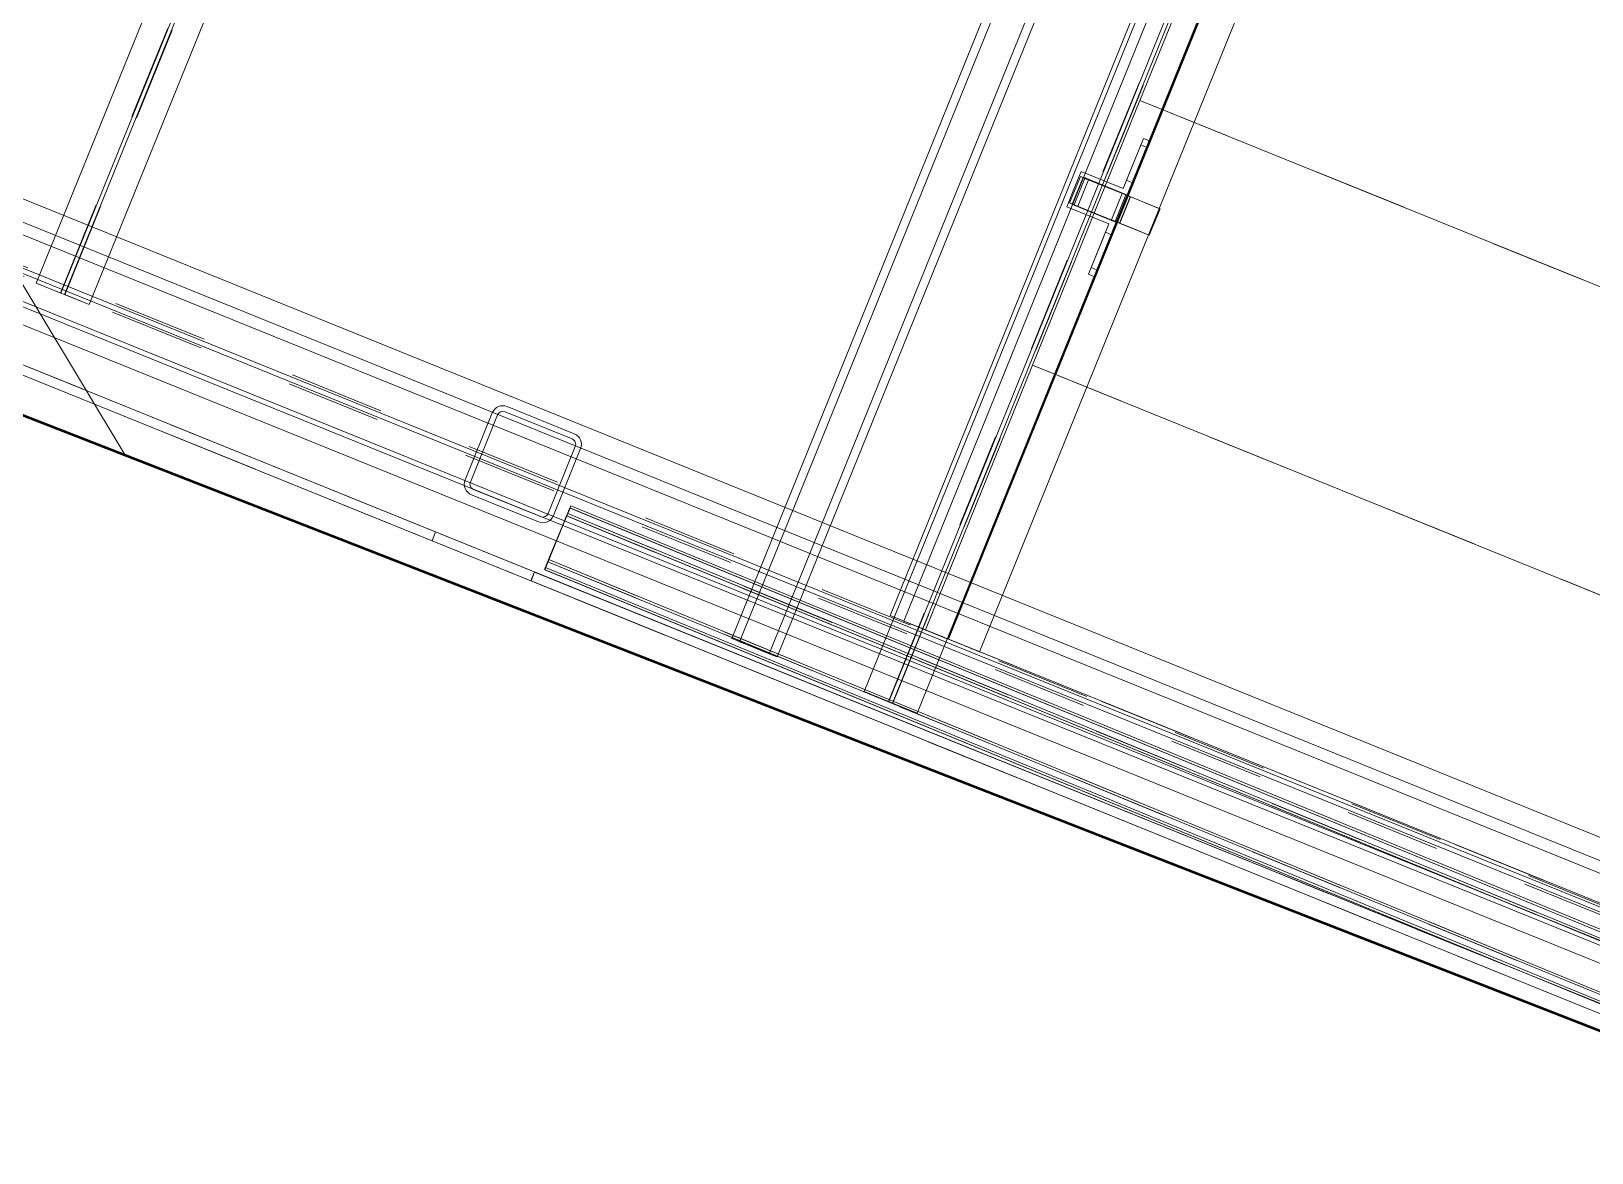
# Model space of a CAD drawing. Header units: metres. Extents: x -207 to 246, y -187 to 169.
# Drawn here: x -28.812 to -27.174, y -47.613 to -46.435 of the extents above; entities that cross this region are included whole.
import ezdxf

# ---------------------------------------------------------------- set-up
doc = ezdxf.new("R2010")
doc.units = ezdxf.units.M
for name, pattern in [('Elevado', [0.003969, 0.002381, -0.001587]), ('Oculto', [0.007144, 0.004763, -0.002381]), ('Overhead', [0.003969, 0.002381, -0.001587])]:
    doc.linetypes.add(name, pattern=pattern)
for name, color, linetype, lineweight in [('A-DETL-GENF', 7, 'Continuous', 9), ('A-DETL-MEDM', 7, 'Continuous', 9), ('A-DOOR', 7, 'Continuous', 9), ('A-FLOR-HRAL', 7, 'Continuous', 9), ('A-GLAZ', 7, 'Continuous', 9), ('A-ROOF', 7, 'Continuous', 9), ('edificios', 7, 'Continuous', 50), ('EQUIPOS PIS', 7, 'Continuous', 9), ('I-WALL', 7, 'Continuous', 9), ('S-BEAM', 7, 'Continuous', 9), ('S-COLS', 7, 'Continuous', 9), ('S-STRS', 7, 'Continuous', 9)]:
    doc.layers.add(name, color=color, linetype=linetype, lineweight=lineweight)
doc.layers.add('PR10-ARQ-PL-001-Emplazamiento-C-1_dwg', color=7, linetype='Continuous', lineweight=9, true_color=0x767676)

# ---------------------------------------------------------------- blocks, each defined once
blk = doc.blocks.new('MT-T estructural - MT100X6_0-2095929-PLANTA SUPERFICIES')
at = {"layer": 'S-BEAM'}
for p, q in [((-5.9815, 0.03), (5.9815, 0.03)), ((-5.9815, 0.03), (5.9815, 0.03)), ((5.9815, 0.0068), (5.9815, 0.03)), ((5.9815, 0.03), (5.9815, -0.03)), ((5.9815, 0.002), (-5.9815, 0.002)), ((-5.9815, 0.002), (5.9815, 0.002)), ((5.9815, 0.0068), (5.9815, 0.002)), ((5.9815, -0.002), (5.9815, 0.002)), ((-5.9815, -0.002), (5.9815, -0.002)), ((-5.9815, -0.002), (5.9815, -0.002)), ((5.9815, -0.002), (5.9815, -0.0068)), ((5.9815, -0.03), (5.9815, -0.0068)), ((5.9815, -0.03), (-5.9815, -0.03)), ((-5.9815, -0.03), (5.9815, -0.03))]:
    blk.add_line(p, q, dxfattribs=at)
at = {"layer": 'S-BEAM', "linetype": 'Oculto'}
for p, q in [((5.9815, 0.0025), (-5.9815, 0.0025)), ((5.9815, -0.0025), (-5.9815, -0.0025))]:
    blk.add_line(p, q, dxfattribs=at)
blk = doc.blocks.new('MT-T estructural - MT100X6_0-2140425-PLANTA SUPERFICIES')
at = {"layer": 'S-BEAM'}
for p, q in [((-6.008, 0.03), (5.99, 0.03)), ((-6.008, 0.03), (5.99, 0.03)), ((5.99, 0.0068), (5.99, 0.03)), ((5.99, 0.03), (5.99, -0.03)), ((5.99, 0.002), (-6.008, 0.002)), ((-6.008, 0.002), (5.99, 0.002)), ((5.99, 0.0068), (5.99, 0.002)), ((5.99, -0.002), (5.99, 0.002)), ((-6.008, -0.002), (5.99, -0.002)), ((-6.008, -0.002), (5.99, -0.002)), ((5.99, -0.002), (5.99, -0.0068)), ((5.99, -0.03), (5.99, -0.0068)), ((5.99, -0.03), (-6.008, -0.03)), ((-6.008, -0.03), (5.99, -0.03))]:
    blk.add_line(p, q, dxfattribs=at)
at = {"layer": 'S-BEAM', "linetype": 'Oculto'}
for p, q in [((5.99, 0.0025), (-6.008, 0.0025)), ((5.99, -0.0025), (-6.008, -0.0025))]:
    blk.add_line(p, q, dxfattribs=at)
blk = doc.blocks.new('UC-Perfil universal - 120x070x50UC-2123569-PLANTA SUPERFICIES')
at = {"layer": 'S-BEAM'}
for p, q in [((-2.44, 0.035), (-2.44, -0.035)), ((-2.44, -0.035), (-2.44, 0.035)), ((-2.44, 0.035), (-2.44, 0.0075)), ((-2.44, 0.0075), (-2.44, 0.035)), ((2.439, 0.035), (-2.44, 0.035)), ((-2.44, 0.035), (2.439, 0.035)), ((-2.44, 0.035), (2.439, 0.035)), ((-2.44, 0.035), (2.439, 0.035)), ((2.439, 0.035), (2.439, 0.0075)), ((2.439, 0.0075), (2.439, 0.035)), ((2.439, 0.035), (2.439, -0.035)), ((2.439, -0.035), (2.439, 0.035)), ((-2.44, 0.0025), (-2.44, 0.0075)), ((-2.44, 0.0025), (-2.44, 0.0075)), ((-2.44, 0.0025), (2.439, 0.0025)), ((2.439, 0.0075), (2.439, 0.0025)), ((2.439, 0.0075), (2.439, 0.0025)), ((2.439, -0.0025), (-2.44, -0.0025)), ((-2.44, -0.0075), (-2.44, -0.0025)), ((-2.44, -0.0075), (-2.44, -0.0025)), ((-2.44, -0.035), (-2.44, -0.0075)), ((-2.44, -0.0075), (-2.44, -0.035)), ((2.439, -0.0025), (2.439, -0.0075)), ((2.439, -0.0025), (2.439, -0.0075)), ((2.439, -0.035), (2.439, -0.0075)), ((2.439, -0.0075), (2.439, -0.035)), ((-2.44, -0.035), (2.439, -0.035)), ((-2.44, -0.035), (2.439, -0.035)), ((-2.44, -0.035), (2.439, -0.035)), ((-2.44, -0.035), (2.439, -0.035))]:
    blk.add_line(p, q, dxfattribs=at)
at = {"layer": 'S-BEAM', "linetype": 'Oculto'}
for p, q in [((2.439, 0.00495), (-2.44, 0.00495)), ((2.439, -0.00495), (-2.44, -0.00495))]:
    blk.add_line(p, q, dxfattribs=at)
blk = doc.blocks.new('SQR - Barras cuadradas con bordes redondeados - SQR 100x100-2138660-PLANTA SUPERFICIES')
at = {"layer": 'S-BEAM'}
for p, q in [((2.444, 0.05), (-2.397, 0.05)), ((-2.397, 0.05), (-2.397, 0.0436)), ((-2.397, 0.05), (-2.397, 0.0436)), ((2.444, 0.0436), (2.444, 0.05)), ((2.444, 0.0436), (2.444, 0.05)), ((-2.397, -0.0436), (-2.397, 0.0436)), ((-2.397, 0.0436), (-2.397, -0.0436)), ((2.444, -0.0436), (2.444, 0.0436)), ((2.444, 0.0436), (2.444, -0.0436)), ((-2.397, -0.0436), (-2.397, -0.05)), ((-2.397, -0.0436), (-2.397, -0.05)), ((2.444, -0.05), (2.444, -0.0436)), ((2.444, -0.05), (2.444, -0.0436)), ((-2.397, -0.05), (2.444, -0.05))]:
    blk.add_line(p, q, dxfattribs=at)
blk = doc.blocks.new('SQR - Barras cuadradas con bordes redondeados - SQR 100x100-2139714-PLANTA SUPERFICIES')
at = {"layer": 'S-BEAM'}
for p, q in [((-29.1491, -46.5091), (-29.1818, -46.59)), ((-29.1142, -46.5164), (-29.1444, -46.5041)), ((-26.9588, -47.3894), (-29.1142, -46.5164)), ((-29.1471, -46.604), (-29.1144, -46.5232)), ((-29.182, -46.5968), (-29.1517, -46.6091)), ((-29.1517, -46.6091), (-26.9964, -47.4821)), ((-27.0265, -47.463), (-26.9937, -47.3821)), ((-26.9891, -47.3771), (-26.9588, -47.3894)), ((-26.959, -47.3962), (-26.9917, -47.477)), ((-26.9964, -47.4821), (-27.0266, -47.4698))]:
    blk.add_line(p, q, dxfattribs=at)
for centre, start_param, end_param in [((-29.1468, -46.51), 0, 1.570796), ((-29.1166, -46.5223), 4.712389, 6.283185), ((-29.1796, -46.5909), 1.570796, 3.141593), ((-29.1493, -46.6031), 3.141593, 4.712389), ((-26.9915, -47.383), 0, 1.570796), ((-26.9612, -47.3953), 4.712389, 6.283185), ((-27.0242, -47.4639), 1.570796, 3.141593), ((-26.994, -47.4761), 3.141593, 4.712389)]:
    blk.add_ellipse(centre, major_axis=(0.0024, 0.00593), ratio=0.374545, start_param=start_param, end_param=end_param, dxfattribs=at)
blk = doc.blocks.new('M_Door-Opening - 1900 x 2800 mm-2140832-PLANTA SUPERFICIES')
at = {"layer": 'A-DETL-GENF', "linetype": 'Overhead'}
for p, q in [((0.9418, 0.005), (-0.9582, 0.005)), ((-0.9582, -0.005), (0.9418, -0.005))]:
    blk.add_line(p, q, dxfattribs=at)
at = {"layer": 'A-DETL-MEDM'}
for p, q in [((-0.9582, 0.005), (-0.9582, -0.005)), ((0.9418, -0.005), (0.9418, 0.005))]:
    blk.add_line(p, q, dxfattribs=at)
blk = doc.blocks.new('FCA_N_Columna de acero - 100 x 100 mm-2141050-PLANTA SUPERFICIES')
at = {"layer": 'S-COLS'}
for p, q in [((-0.038, 0.05), (0.038, 0.05)), ((-0.038, 0.05), (0.038, 0.05)), ((-0.05, -0.038), (-0.05, 0.038)), ((-0.05, -0.038), (-0.05, 0.038)), ((-0.044, 0.038), (-0.044, -0.038)), ((-0.044, 0.038), (-0.044, -0.038)), ((0.038, 0.044), (-0.038, 0.044)), ((0.038, 0.044), (-0.038, 0.044)), ((0.044, -0.038), (0.044, 0.038)), ((0.044, -0.038), (0.044, 0.038)), ((0.05, 0.038), (0.05, -0.038)), ((0.05, 0.038), (0.05, -0.038)), ((-0.038, -0.044), (0.038, -0.044)), ((-0.038, -0.044), (0.038, -0.044)), ((0.038, -0.05), (-0.038, -0.05)), ((0.038, -0.05), (-0.038, -0.05))]:
    blk.add_line(p, q, dxfattribs=at)
for centre, radius, start, end in [((-0.038, 0.038), 0.012, 90, 180), ((-0.038, 0.038), 0.012, 90, 180), ((0.038, 0.038), 0.012, 360, 90), ((0.038, 0.038), 0.012, 360, 90), ((-0.038, 0.038), 0.006, 90, 180), ((-0.038, 0.038), 0.006, 90, 180), ((0.038, 0.038), 0.006, 360, 90), ((0.038, 0.038), 0.006, 360, 90), ((-0.038, -0.038), 0.012, 180, 270), ((-0.038, -0.038), 0.012, 180, 270), ((-0.038, -0.038), 0.006, 180, 270), ((-0.038, -0.038), 0.006, 180, 270), ((0.038, -0.038), 0.012, 270, 360), ((0.038, -0.038), 0.006, 270, 360), ((0.038, -0.038), 0.012, 270, 360), ((0.038, -0.038), 0.006, 270, 360)]:
    blk.add_arc(centre, radius, start, end, dxfattribs=at)
blk = doc.blocks.new('Ventana-Hueco cuadrado - 1350 x 0900mm-2142439-PLANTA SUPERFICIES')
at = {"layer": 'A-GLAZ'}
for p, q in [((-0.6832, -0.005), (-0.6832, 0.005)), ((0.6668, 0.005), (0.6668, -0.005))]:
    blk.add_line(p, q, dxfattribs=at)
at = {"layer": 'A-GLAZ', "linetype": 'Elevado'}
for p, q in [((-0.6832, 0.005), (0.6668, 0.005)), ((0.6668, -0.005), (-0.6832, -0.005))]:
    blk.add_line(p, q, dxfattribs=at)
blk = doc.blocks.new('Railing - Industrial-Railing_Baluster-Side-Mounted-2147863-PLANTA SUPERFICIES')
at = {"layer": 'A-FLOR-HRAL'}
for p, q in [((-0.007, 0.077), (-0.007, 0.02)), ((0, 0.077), (-0.007, 0.077)), ((-0.007, 0.077), (0, 0.077)), ((-0.007, 0.02), (-0.007, 0.077)), ((0, 0.0695), (-0.007, 0.0695)), ((-0.007, 0.063), (-0.007, 0.0695)), ((0, 0.0155), (0, 0.077)), ((0, 0.077), (0, 0.0155)), ((0, 0.0695), (0, 0.063)), ((-0.007, 0.036), (-0.007, 0.063)), ((-0.007, 0.063), (-0.007, 0.036)), ((0, 0.036), (0, 0.063)), ((0, 0.063), (0, 0.036)), ((-0.007, 0.0295), (-0.007, 0.036)), ((0, 0.036), (0, 0.0295)), ((-0.007, 0.02), (-0.0545, 0.02)), ((-0.0545, 0.02), (-0.0545, 0)), ((-0.0545, 0), (-0.0545, 0.02)), ((-0.0545, 0.02), (-0.007, 0.02)), ((-0.007, 0.0295), (0, 0.0295)), ((-0.0503, 0.015), (-0.0533, 0.015)), ((-0.0533, 0.015), (-0.0508, 0.015)), ((-0.0533, 0.015), (-0.0533, -0.015)), ((-0.0533, 0.015), (-0.0533, -0.015)), ((-0.0489, 0.015), (-0.0508, 0.015)), ((0.0002, 0.015), (-0.0503, 0.015)), ((-0.0503, 0.015), (-0.0503, -0.015)), ((-0.0503, 0.015), (-0.0503, -0.015)), ((-0.05, 0), (-0.05, 0.0155)), ((-0.05, 0.0155), (0, 0.0155)), ((0, 0.0155), (-0.05, 0.0155)), ((-0.05, 0.0155), (-0.05, 0)), ((0, 0.015), (-0.05, 0.015)), ((-0.05, 0.015), (-0.05, -0.015)), ((-0.05, -0.015), (-0.05, 0.015)), ((-0.05, 0.015), (0, 0.015)), ((-0.0489, 0.015), (-0.0444, 0.015)), ((-0.0482, 0.015), (-0.0482, -0.015)), ((-0.0482, 0.015), (-0.0472, 0.015)), ((-0.0443, 0.015), (-0.0481, 0.015)), ((-0.0472, 0.015), (-0.0028, 0.015)), ((-0.0441, 0.015), (-0.0444, 0.015)), ((-0.0441, 0.015), (-0.0443, 0.015)), ((-0.0441, -0.015), (-0.0441, 0.015)), ((-0.0059, 0.015), (-0.0059, -0.015)), ((-0.0057, 0.015), (-0.0059, 0.015)), ((-0.0056, 0.015), (-0.0059, 0.015)), ((-0.0019, 0.015), (-0.0057, 0.015)), ((-0.0056, 0.015), (-0.0011, 0.015)), ((-0.0028, 0.015), (-0.0018, 0.015)), ((-0.0018, -0.015), (-0.0018, 0.015)), ((0.0008, 0.015), (-0.0011, 0.015)), ((0, 0.015), (0, -0.015)), ((0.0035, 0.015), (0, 0.015)), ((0.0019, 0.015), (0, 0.015)), ((0, 0.015), (0, -0.015)), ((0, -0.015), (0, 0.015)), ((0, 0.015), (0, -0.015)), ((0.0032, 0.015), (0.0002, 0.015)), ((0.0002, 0.015), (0.0002, -0.015)), ((0.0002, 0.015), (0.0002, -0.015)), ((0.0008, 0.015), (0.0032, 0.015)), ((0.0019, 0.015), (0.035, 0.015)), ((0.0032, 0.015), (0.0032, -0.015)), ((0.0032, 0.015), (0.0032, -0.015)), ((0.0185, 0.015), (0.0035, 0.015)), ((0.0035, 0.015), (0.0035, -0.015)), ((0.0035, 0.015), (0.0035, -0.015)), ((0.0369, 0.015), (0.0185, 0.015)), ((0.0369, 0.015), (0.035, 0.015)), ((0.0369, -0.015), (0.0369, 0.015)), ((0.0369, -0.015), (0.0369, 0.015)), ((-0.0545, 0), (-0.0545, -0.02)), ((-0.0545, -0.02), (-0.0545, 0)), ((-0.0508, -0.015), (-0.0533, -0.015)), ((-0.0533, -0.015), (-0.0503, -0.015)), ((-0.0508, -0.015), (-0.0489, -0.015)), ((-0.0503, -0.015), (0.0002, -0.015)), ((-0.05, -0.0155), (-0.05, 0)), ((-0.05, 0), (-0.05, -0.0155)), ((-0.05, -0.015), (0, -0.015)), ((0, -0.015), (-0.05, -0.015)), ((0, -0.0155), (-0.05, -0.0155)), ((-0.05, -0.0155), (0, -0.0155)), ((-0.0444, -0.015), (-0.0489, -0.015)), ((-0.0472, -0.015), (-0.0482, -0.015)), ((-0.0481, -0.015), (-0.0443, -0.015)), ((-0.0028, -0.015), (-0.0472, -0.015)), ((-0.0444, -0.015), (-0.0441, -0.015)), ((-0.0443, -0.015), (-0.0441, -0.015)), ((-0.0059, -0.015), (-0.0056, -0.015)), ((-0.0059, -0.015), (-0.0057, -0.015)), ((-0.0057, -0.015), (-0.0019, -0.015)), ((-0.0011, -0.015), (-0.0056, -0.015)), ((-0.0018, -0.015), (-0.0028, -0.015)), ((-0.0011, -0.015), (0.0008, -0.015)), ((0, -0.015), (0.0019, -0.015)), ((0, -0.015), (0.0035, -0.015)), ((0, -0.077), (0, -0.0155)), ((0, -0.0155), (0, -0.077)), ((0.0002, -0.015), (0.0032, -0.015)), ((0.0032, -0.015), (0.0008, -0.015)), ((0.035, -0.015), (0.0019, -0.015)), ((0.0035, -0.015), (0.0185, -0.015)), ((0.0185, -0.015), (0.0369, -0.015)), ((0.035, -0.015), (0.0369, -0.015)), ((-0.0545, -0.02), (-0.007, -0.02)), ((-0.007, -0.02), (-0.0545, -0.02)), ((-0.007, -0.02), (-0.007, -0.077)), ((-0.007, -0.077), (-0.007, -0.02)), ((0, -0.0295), (-0.007, -0.0295)), ((-0.007, -0.036), (-0.007, -0.0295)), ((0, -0.0295), (0, -0.036)), ((-0.007, -0.036), (-0.007, -0.063)), ((-0.007, -0.063), (-0.007, -0.036)), ((0, -0.063), (0, -0.036)), ((0, -0.036), (0, -0.063)), ((-0.007, -0.0695), (-0.007, -0.063)), ((0, -0.063), (0, -0.0695)), ((-0.007, -0.0695), (0, -0.0695)), ((-0.007, -0.077), (0, -0.077)), ((0, -0.077), (-0.007, -0.077))]:
    blk.add_line(p, q, dxfattribs=at)
blk = doc.blocks.new('Railing - Railing-2147813-PLANTA SUPERFICIES')
at = {"extrusion": (0, 0, -1), "zscale": -1, "rotation": 202.0500000000005}
blk.add_blockref('Railing - Industrial-Railing_Baluster-Side-Mounted-2147863-PLANTA SUPERFICIES', (27.6671, -46.6211), dxfattribs=at)
blk = doc.blocks.new('Top Rail Type - Top Rail_Internal_-2147841-PLANTA SUPERFICIES')
at = {"layer": 'A-FLOR-HRAL'}
for p, q in [((-26.4323, -43.4394), (-27.8964, -47.0542)), ((-27.8501, -47.073), (-26.386, -43.4582))]:
    blk.add_line(p, q, dxfattribs=at)
at = {"layer": 'A-FLOR-HRAL', "flags": 128}
for points in [[(-27.8501, -47.073), (-27.8509, -47.0726), (-27.8532, -47.0717), (-27.8569, -47.0702), (-27.8617, -47.0683), (-27.8673, -47.066), (-27.8733, -47.0636), (-27.8793, -47.0611), (-27.8848, -47.0589), (-27.8896, -47.0569), (-27.8933, -47.0554), (-27.8956, -47.0545), (-27.8964, -47.0542)], [(-27.8964, -47.0542), (-27.8956, -47.0545), (-27.8933, -47.0554), (-27.8896, -47.0569), (-27.8848, -47.0589), (-27.8793, -47.0611), (-27.8733, -47.0636), (-27.8673, -47.066), (-27.8617, -47.0683), (-27.8569, -47.0702), (-27.8532, -47.0717), (-27.8509, -47.0726), (-27.8501, -47.073)]]:
    blk.add_lwpolyline(points, dxfattribs=at)
blk = doc.blocks.new('Top Rail Type - Top Rail_Internal_-V89-PLANTA SUPERFICIES')
at = {"layer": 'A-FLOR-HRAL'}
for p, q in [((-27.8964, -47.0542), (-26.4323, -43.4394)), ((-27.8501, -47.073), (-26.386, -43.4582)), ((-27.8964, -47.0542), (-27.8501, -47.073))]:
    blk.add_line(p, q, dxfattribs=at)
blk = doc.blocks.new('Handrail Type - Handrail_Internal_-2147852-PLANTA SUPERFICIES')
at = {"layer": 'A-FLOR-HRAL'}
for p, q in [((-26.385, -43.4586), (-27.8492, -47.0733)), ((-27.8167, -47.0865), (-26.3526, -43.4717))]:
    blk.add_line(p, q, dxfattribs=at)
at = {"layer": 'A-FLOR-HRAL', "flags": 128}
for points in [[(-27.8167, -47.0865), (-27.8173, -47.0862), (-27.8189, -47.0856), (-27.8215, -47.0845), (-27.8248, -47.0832), (-27.8287, -47.0816), (-27.8329, -47.0799), (-27.8371, -47.0782), (-27.841, -47.0766), (-27.8444, -47.0753), (-27.847, -47.0742), (-27.8486, -47.0736), (-27.8492, -47.0733)], [(-27.8492, -47.0733), (-27.8486, -47.0736), (-27.847, -47.0742), (-27.8444, -47.0753), (-27.841, -47.0766), (-27.8371, -47.0782), (-27.8329, -47.0799), (-27.8287, -47.0816), (-27.8248, -47.0832), (-27.8215, -47.0845), (-27.8189, -47.0856), (-27.8173, -47.0862), (-27.8167, -47.0865)]]:
    blk.add_lwpolyline(points, dxfattribs=at)
blk = doc.blocks.new('Handrail Type - Handrail_Internal_-V90-PLANTA SUPERFICIES')
at = {"layer": 'A-FLOR-HRAL'}
for p, q in [((-27.8492, -47.0733), (-26.385, -43.4586)), ((-27.8167, -47.0865), (-26.3526, -43.4717)), ((-27.8492, -47.0733), (-27.8167, -47.0865))]:
    blk.add_line(p, q, dxfattribs=at)
blk = doc.blocks.new('HSS-Sección estructural hueca - HSS40_0X70_0X9_5-2160378-PLANTA SUPERFICIES')
at = {"layer": 'S-BEAM'}
for p, q in [((-23.5351, -35.8594), (-28.0769, -47.0725)), ((-23.5268, -35.8627), (-28.0687, -47.0758)), ((-28.0375, -47.0884), (-23.4956, -35.8754)), ((-28.0292, -47.0918), (-23.4873, -35.8787)), ((-28.0769, -47.0725), (-28.0661, -47.0768)), ((-28.065, -47.0773), (-28.0759, -47.0729)), ((-28.0633, -47.078), (-28.0687, -47.0758)), ((-28.0682, -47.076), (-28.0573, -47.0804)), ((-28.0661, -47.0768), (-28.0623, -47.0784)), ((-28.065, -47.0773), (-28.0439, -47.0858)), ((-28.0594, -47.0795), (-28.0633, -47.078)), ((-28.0623, -47.0784), (-28.0411, -47.087)), ((-28.0489, -47.0838), (-28.0594, -47.0795)), ((-28.0467, -47.0847), (-28.0573, -47.0804)), ((-28.038, -47.0882), (-28.0489, -47.0838)), ((-28.0467, -47.0847), (-28.0429, -47.0862)), ((-28.0401, -47.0874), (-28.0439, -47.0858)), ((-28.0375, -47.0884), (-28.0429, -47.0862)), ((-28.0411, -47.087), (-28.0302, -47.0914)), ((-28.0401, -47.0874), (-28.0292, -47.0918))]:
    blk.add_line(p, q, dxfattribs=at)
blk = doc.blocks.new('HSS-Sección estructural hueca - HSS40_0X70_0X9_5-2162848-PLANTA SUPERFICIES')
at = {"layer": 'S-BEAM'}
for p, q in [((0.716, 0.035), (-0.642, 0.035)), ((-0.642, 0.035), (-0.642, 0.0172)), ((-0.642, 0.035), (-0.642, 0.0172)), ((0.716, 0.0172), (0.716, 0.035)), ((0.716, 0.0172), (0.716, 0.035)), ((0.716, 0.0261), (-0.642, 0.0261)), ((-0.642, 0.0172), (-0.642, 0.0261)), ((-0.642, 0.0172), (-0.642, 0.0261)), ((-0.642, 0.0172), (-0.642, -0.0172)), ((-0.642, -0.0172), (-0.642, 0.0172)), ((-0.642, -0.0172), (-0.642, 0.0172)), ((-0.642, 0.0172), (-0.642, -0.0172)), ((0.716, 0.0261), (0.716, 0.0172)), ((0.716, 0.0261), (0.716, 0.0172)), ((0.716, 0.0172), (0.716, -0.0172)), ((0.716, -0.0172), (0.716, 0.0172)), ((0.716, -0.0172), (0.716, 0.0172)), ((0.716, 0.0172), (0.716, -0.0172)), ((-0.642, -0.0172), (-0.642, -0.035)), ((-0.642, -0.0172), (-0.642, -0.035)), ((-0.642, -0.0261), (-0.642, -0.0172)), ((-0.642, -0.0261), (-0.642, -0.0172)), ((-0.642, -0.0261), (0.716, -0.0261)), ((0.716, -0.035), (0.716, -0.0172)), ((0.716, -0.035), (0.716, -0.0172)), ((0.716, -0.0172), (0.716, -0.0261)), ((0.716, -0.0172), (0.716, -0.0261)), ((-0.642, -0.035), (0.716, -0.035))]:
    blk.add_line(p, q, dxfattribs=at)
at = {"layer": 'S-BEAM', "linetype": 'Oculto'}
for p, q in [((0.716, 0.0261), (-0.642, 0.0261)), ((0.716, -0.0261), (-0.642, -0.0261))]:
    blk.add_line(p, q, dxfattribs=at)
blk = doc.blocks.new('HSS-Sección estructural hueca - HSS40_0X70_0X9_5-2163128-PLANTA SUPERFICIES')
at = {"layer": 'S-BEAM'}
for p, q in [((0.718, 0.035), (-0.64, 0.035)), ((-0.64, 0.035), (-0.64, 0.0172)), ((-0.64, 0.035), (-0.64, 0.0172)), ((0.718, 0.0172), (0.718, 0.035)), ((0.718, 0.0172), (0.718, 0.035)), ((0.718, 0.0261), (-0.64, 0.0261)), ((-0.64, 0.0172), (-0.64, 0.0261)), ((-0.64, 0.0172), (-0.64, 0.0261)), ((-0.64, 0.0172), (-0.64, -0.0172)), ((-0.64, -0.0172), (-0.64, 0.0172)), ((-0.64, -0.0172), (-0.64, 0.0172)), ((-0.64, 0.0172), (-0.64, -0.0172)), ((0.718, 0.0261), (0.718, 0.0172)), ((0.718, 0.0261), (0.718, 0.0172)), ((0.718, 0.0172), (0.718, -0.0172)), ((0.718, -0.0172), (0.718, 0.0172)), ((0.718, -0.0172), (0.718, 0.0172)), ((0.718, 0.0172), (0.718, -0.0172)), ((-0.64, -0.0172), (-0.64, -0.035)), ((-0.64, -0.0172), (-0.64, -0.035)), ((-0.64, -0.0261), (-0.64, -0.0172)), ((-0.64, -0.0261), (-0.64, -0.0172)), ((-0.64, -0.0261), (0.718, -0.0261)), ((0.718, -0.035), (0.718, -0.0172)), ((0.718, -0.035), (0.718, -0.0172)), ((0.718, -0.0172), (0.718, -0.0261)), ((0.718, -0.0172), (0.718, -0.0261)), ((-0.64, -0.035), (0.718, -0.035))]:
    blk.add_line(p, q, dxfattribs=at)
at = {"layer": 'S-BEAM', "linetype": 'Oculto'}
for p, q in [((0.718, 0.0261), (-0.64, 0.0261)), ((0.718, -0.0261), (-0.64, -0.0261))]:
    blk.add_line(p, q, dxfattribs=at)
blk = doc.blocks.new('HSS-Sección estructural hueca - HSS40_0X70_0X9_5-2163386-PLANTA SUPERFICIES')
at = {"layer": 'S-BEAM'}
for p, q in [((0.723, 0.035), (-0.786, 0.035)), ((-0.786, 0.035), (-0.786, 0.0172)), ((-0.786, 0.035), (-0.786, 0.0172)), ((0.723, 0.0172), (0.723, 0.035)), ((0.723, 0.0172), (0.723, 0.035)), ((0.723, 0.0261), (-0.786, 0.0261)), ((-0.786, 0.0172), (-0.786, 0.0261)), ((-0.786, 0.0172), (-0.786, 0.0261)), ((-0.786, 0.0172), (-0.786, -0.0172)), ((-0.786, -0.0172), (-0.786, 0.0172)), ((-0.786, -0.0172), (-0.786, 0.0172)), ((-0.786, 0.0172), (-0.786, -0.0172)), ((0.723, 0.0261), (0.723, 0.0172)), ((0.723, 0.0261), (0.723, 0.0172)), ((0.723, 0.0172), (0.723, -0.0172)), ((0.723, -0.0172), (0.723, 0.0172)), ((0.723, -0.0172), (0.723, 0.0172)), ((0.723, 0.0172), (0.723, -0.0172)), ((-0.786, -0.0172), (-0.786, -0.035)), ((-0.786, -0.0172), (-0.786, -0.035)), ((-0.786, -0.0261), (-0.786, -0.0172)), ((-0.786, -0.0261), (-0.786, -0.0172)), ((-0.786, -0.0261), (0.723, -0.0261)), ((0.723, -0.035), (0.723, -0.0172)), ((0.723, -0.035), (0.723, -0.0172)), ((0.723, -0.0172), (0.723, -0.0261)), ((0.723, -0.0172), (0.723, -0.0261)), ((-0.786, -0.035), (0.723, -0.035))]:
    blk.add_line(p, q, dxfattribs=at)
at = {"layer": 'S-BEAM', "linetype": 'Oculto'}
for p, q in [((0.723, 0.0261), (-0.786, 0.0261)), ((0.723, -0.0261), (-0.786, -0.0261))]:
    blk.add_line(p, q, dxfattribs=at)
blk = doc.blocks.new('YADRAN_LASQUEMAS_ARQ_MO_008_EEMM 100-200_rvt-1-PLANTA SUPERFICIES')
at = {"layer": 'A-ROOF'}
for p, q in [((-29.2616, -46.6174), (-26.8538, -47.5926)), ((-26.8538, -47.5926), (-29.2616, -46.6174))]:
    blk.add_line(p, q, dxfattribs=at)
at = {"layer": 'I-WALL'}
for p, q in [((-30.1527, -46.2565), (-28.3916, -46.9698)), ((-28.3879, -46.9605), (-30.1489, -46.2472)), ((-26.8492, -47.5945), (-29.2616, -46.6174)), ((-29.2578, -46.6081), (-26.8454, -47.5853)), ((-28.3916, -46.9698), (-28.3879, -46.9605)), ((-28.3916, -46.9698), (-28.3879, -46.9605)), ((-26.8547, -47.5815), (-28.3879, -46.9605)), ((-28.3916, -46.9698), (-26.8492, -47.5945)), ((-28.284, -47.0026), (-28.2877, -47.0118)), ((-28.2877, -47.0118), (-28.284, -47.0026)), ((-28.284, -47.0026), (-27.0327, -47.5094)), ((-27.0327, -47.5094), (-28.284, -47.0026)), ((-28.2877, -47.0118), (-27.0365, -47.5186)), ((-27.0365, -47.5186), (-28.2877, -47.0118))]:
    blk.add_line(p, q, dxfattribs=at)
at = {"layer": 'S-STRS'}
for p, q in [((-27.9107, -47.0484), (-26.4466, -43.4337)), ((-27.6484, -46.5073), (-27.5358, -46.2292)), ((-27.761, -46.7854), (-27.6484, -46.5073)), ((-27.6484, -46.5073), (-26.8461, -46.8322)), ((-27.8736, -47.0634), (-27.761, -46.7854)), ((-27.761, -46.7854), (-26.9588, -47.1103)), ((-27.9107, -47.0484), (-27.8736, -47.0634)), ((-27.8736, -47.0634), (-27.0714, -47.3884))]:
    blk.add_line(p, q, dxfattribs=at)
at = {"layer": 'S-STRS', "linetype": 'Overhead'}
for p, q in [((-27.6484, -46.5073), (-26.8461, -46.8322)), ((-27.761, -46.7854), (-26.9588, -47.1103)), ((-27.8736, -47.0634), (-27.0714, -47.3884))]:
    blk.add_line(p, q, dxfattribs=at)
at = {"layer": 'A-DOOR', "lineweight": 9, "rotation": 337.9499999999986}
blk.add_blockref('M_Door-Opening - 1900 x 2800 mm-2140832-PLANTA SUPERFICIES', (-29.2627, -46.6116), dxfattribs=at)
at = {"layer": 'A-FLOR-HRAL', "lineweight": 9}
for name in ['Top Rail Type - Top Rail_Internal_-2147841-PLANTA SUPERFICIES', 'Top Rail Type - Top Rail_Internal_-V89-PLANTA SUPERFICIES', 'Handrail Type - Handrail_Internal_-2147852-PLANTA SUPERFICIES', 'Handrail Type - Handrail_Internal_-V90-PLANTA SUPERFICIES', 'Railing - Railing-2147813-PLANTA SUPERFICIES']:
    blk.add_blockref(name, (0, 0), dxfattribs=at)
at = {"layer": 'A-GLAZ', "lineweight": 9, "rotation": 337.9499999999986}
blk.add_blockref('Ventana-Hueco cuadrado - 1350 x 0900mm-2142439-PLANTA SUPERFICIES', (-27.6527, -47.2637), dxfattribs=at)
at = {"layer": 'S-BEAM', "lineweight": 9, "extrusion": (0, 0, -1), "rotation": 292.0500000000004}
for name, p in [('MT-T estructural - MT100X6_0-2095929-PLANTA SUPERFICIES', (26.5339, -41.1665)), ('MT-T estructural - MT100X6_0-2140425-PLANTA SUPERFICIES', (25.6614, -41.5876))]:
    blk.add_blockref(name, p, dxfattribs=at)
at = {"layer": 'S-BEAM', "lineweight": 9}
for name in ['HSS-Sección estructural hueca - HSS40_0X70_0X9_5-2160378-PLANTA SUPERFICIES', 'SQR - Barras cuadradas con bordes redondeados - SQR 100x100-2139714-PLANTA SUPERFICIES']:
    blk.add_blockref(name, (0, 0), dxfattribs=at)
for name, p, rotation in [('SQR - Barras cuadradas con bordes redondeados - SQR 100x100-2138660-PLANTA SUPERFICIES', (-29.2399, -46.4951), 337.9499999999995), ('UC-Perfil universal - 120x070x50UC-2123569-PLANTA SUPERFICIES', (-29.2249, -46.5228), 337.9499999999995), ('HSS-Sección estructural hueca - HSS40_0X70_0X9_5-2163128-PLANTA SUPERFICIES', (-27.5963, -47.2409), 157.633272049442), ('HSS-Sección estructural hueca - HSS40_0X70_0X9_5-2163386-PLANTA SUPERFICIES', (-27.5914, -47.2429), 157.6332720494421), ('HSS-Sección estructural hueca - HSS40_0X70_0X9_5-2162848-PLANTA SUPERFICIES', (-27.597, -47.2379), 157.6332720494418)]:
    blk.add_blockref(name, p, dxfattribs=dict(at, rotation=rotation))
at = {"layer": 'S-COLS', "lineweight": 9, "rotation": 337.9499999999996}
blk.add_blockref('FCA_N_Columna de acero - 100 x 100 mm-2141050-PLANTA SUPERFICIES', (-28.2963, -46.8894), dxfattribs=at)
blk = doc.blocks.new('PR10-ARQ-PL-001-Emplazamiento-C-1_dwg-674643-PLANTA SUPERFICIES')
at = {"layer": 'EQUIPOS PIS'}
h = blk.add_hatch(dxfattribs=at)
h.set_pattern_fill('FP_2', color=256, style=0, pattern_type=2)
h.set_pattern_definition([(121, (-655750.258, -5498481.082), (-2.3400667309, -1.4060539445), [])])
h.paths.add_polyline_path([(-26.837, -47.6126), (-22.2297, -36.327), (-27.1394, -34.4103), (-31.7414, -45.6979)])
h.paths.add_polyline_path([(-23.9448, -40.1992), (-23.9646, -40.1855), (-23.9727, -40.1713), (-23.9588, -40.1492), (-23.9376, -40.1464), (-23.9251, -40.1516), (-23.9179, -40.1641), (-23.9376, -40.1983)])
h.paths.add_polyline_path([(-24.2325, -40.0854), (-24.2522, -40.0716), (-24.2604, -40.0575), (-24.2464, -40.0354), (-24.2253, -40.0326), (-24.2128, -40.0378), (-24.2055, -40.0503), (-24.2253, -40.0844)])
h.paths.add_polyline_path([(-28.3017, -38.4245), (-28.3214, -38.4108), (-28.3296, -38.3966), (-28.3156, -38.3745), (-28.2945, -38.3717), (-28.282, -38.3769), (-28.2747, -38.3894), (-28.2945, -38.4236)])
h.paths.add_polyline_path([(-28.5893, -38.3107), (-28.6091, -38.297), (-28.6172, -38.2828), (-28.6033, -38.2607), (-28.5821, -38.2579), (-28.5696, -38.2631), (-28.5624, -38.2756), (-28.5821, -38.3098)])
at = {"layer": 'edificios', "flags": 128}
blk.add_lwpolyline([(-26.837, -47.6126), (-22.2297, -36.327), (-27.1394, -34.4103), (-31.7467, -45.6959)], close=True, dxfattribs=at)

msp = doc.modelspace()

# ---------------------------------------------------------------- block references
at = {"lineweight": 5}
msp.add_blockref('YADRAN_LASQUEMAS_ARQ_MO_008_EEMM 100-200_rvt-1-PLANTA SUPERFICIES', (0, 0), dxfattribs=at)
at = {"layer": 'PR10-ARQ-PL-001-Emplazamiento-C-1_dwg', "color": 7}
msp.add_blockref('PR10-ARQ-PL-001-Emplazamiento-C-1_dwg-674643-PLANTA SUPERFICIES', (0, 0), dxfattribs=at)

doc.saveas('drawing.dxf')
